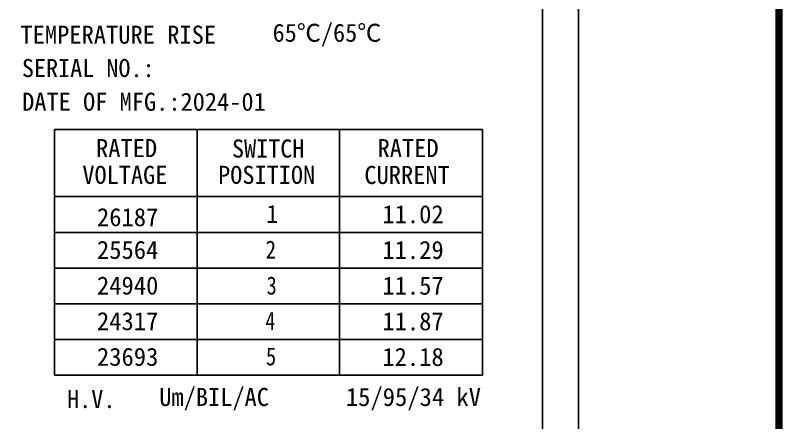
# Model space of a CAD drawing. Header units: millimetres. Extents: x 128333 to 138423, y -158939 to -152492.
# Drawn here: x 138315 to 138422.6, y -157889.6 to -157832.5 of the extents above; entities that cross this region are included whole.
import ezdxf

# ---------------------------------------------------------------- set-up
doc = ezdxf.new("R2010")
doc.units = ezdxf.units.MM
doc.header["$LTSCALE"] = 13
for name, color, linetype in [('1', 4, 'Continuous'), ('2', 3, 'Continuous'), ('PDF_Geometry', 7, 'Continuous')]:
    doc.layers.add(name, color=color, linetype=linetype)
doc.styles.add('PDF FangSong', font='simfang.ttf')

msp = doc.modelspace()

# ---------------------------------------------------------------- linework, layer by layer
at = {"layer": '1', "color": 0, "linetype": 'Continuous'}
msp.add_line((138422.097, -157719.156), (138422.097, -158068.176), dxfattribs=at)
at = {"layer": '1', "const_width": 1.05}
msp.add_lwpolyline([(138204.747, -157719.156), (138422.097, -157719.156), (138422.097, -158068.176), (138204.747, -158068.176), (138204.747, -157719.156), (138422.097, -157719.156)], dxfattribs=at)
at = {"layer": '2', "linetype": 'Continuous'}
for points in [[(138320.471, -157848.502), (138320.471, -157882.932)], [(138380.513, -157882.932), (138380.513, -157848.502), (138320.471, -157848.502)], [(138340.467, -157848.502), (138340.467, -157882.932)], [(138360.462, -157848.502), (138360.462, -157882.932)], [(138320.471, -157857.882), (138380.513, -157857.882)], [(138320.471, -157862.937), (138380.513, -157862.937)], [(138320.471, -157867.936), (138380.513, -157867.936)], [(138320.471, -157872.935), (138380.513, -157872.935)], [(138320.471, -157877.934), (138380.513, -157877.934)], [(138320.471, -157882.932), (138380.513, -157882.932)]]:
    msp.add_lwpolyline(points, dxfattribs=at)
at = {"layer": 'PDF_Geometry', "lineweight": 25}
for points in [[(138243.972, -157785.596), (138393.993, -157785.596), (138393.993, -157960.611), (138243.972, -157960.611), (138243.972, -157785.596)], [(138388.938, -157797.559), (138388.938, -157948.591)]]:
    msp.add_lwpolyline(points, dxfattribs=at)

# ---------------------------------------------------------------- texts
at = {"layer": '2', "linetype": 'Continuous', "attachment_point": 7, "style": 'PDF FangSong'}
for s, insert, char_height in [('{\\W0.9951;TEMPERATURE RISE}', (138315.683, -157836.515), 2.53409), ('\\W0.984330;65℃/65℃', (138351.059, -157836.819), 2.53409), ('\\W0.981992;SERIAL NO.:', (138315.886, -157841.192), 2.53409), ('{\\W0.9917;DATE OF MFG.:2024-01}', (138315.915, -157845.913), 2.53409), ('\\W0.993144;RATED', (138326.297, -157852.371), 2.53409), ('\\W0.980891;SWITCH', (138345.368, -157852.472), 2.53409), ('\\W0.993144;RATED', (138365.785, -157852.371), 2.53409), ('\\W0.988174;VOLTAGE', (138324.371, -157856.165), 2.53409), ('\\W0.987833;POSITION', (138343.413, -157856.165), 2.53409), ('\\W0.993883;CURRENT', (138363.932, -157856.179), 2.53409), ('{\\fSimSun|b0|i0|c134|p2;\\H0.8333x;26187}', (138326.413, -157862.09), 3.04091), ('\\W0.985653;1', (138350.161, -157861.595), 2.53409), ('{\\fSimSun|b0|i0|c134|p2;\\H0.8333x;11.02}', (138366.451, -157861.682), 3.04091), ('{\\fSimSun|b0|i0|c134|p2;\\H0.8333x;25564}', (138326.413, -157866.678), 3.04091), ('\\W0.858812;2', (138350.074, -157866.591), 2.53409), ('{\\fSimSun|b0|i0|c134|p2;\\H0.8333x;11.29}', (138366.451, -157866.692), 3.04091), ('{\\fSimSun|b0|i0|c134|p2;\\H0.8333x;24940}', (138326.413, -157871.674), 3.04091), ('\\W0.824342;3', (138350.219, -157871.674), 2.53409), ('{\\fSimSun|b0|i0|c134|p2;\\H0.8333x;11.57}', (138366.451, -157871.691), 3.04091), ('{\\fSimSun|b0|i0|c134|p2;\\H0.8333x;24317}', (138326.413, -157876.669), 3.04091), ('\\W0.781747;4', (138350.06, -157876.582), 2.53409), ('{\\fSimSun|b0|i0|c134|p2;\\H0.8333x;11.87}', (138366.451, -157876.684), 3.04091), ('{\\fSimSun|b0|i0|c134|p2;\\H0.8333x;23693}', (138326.413, -157881.665), 3.04091), ('\\W0.834647;5', (138350.118, -157881.607), 2.53409), ('{\\fSimSun|b0|i0|c134|p2;\\H0.8333x;12.18}', (138366.451, -157881.68), 3.04091), ('\\W0.991650;Um/BIL/AC', (138335.159, -157887.877), 2.53409), ('\\W0.999637;15/95/34 kV', (138361.34, -157887.877), 2.53409), ('\\W0.982224;H.V.', (138322.228, -157887.588), 2.53409)]:
    msp.add_mtext(s, dxfattribs=dict(at, insert=insert, char_height=char_height))

doc.saveas('drawing.dxf')
